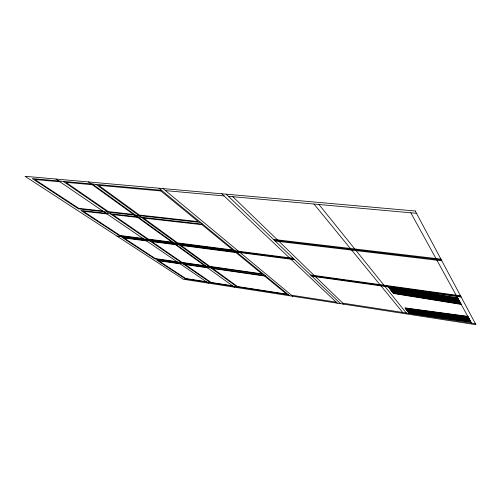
<?xml version="1.0" encoding="UTF-8"?>
<svg xmlns="http://www.w3.org/2000/svg" width="501" height="501" viewBox="0 0 501 501"><rect width="100%" height="100%" fill="white"/><g stroke="black" fill="none" stroke-linecap="round" stroke-linejoin="round"><path stroke-width="0.75" d="M161.522 190.267L32.283 178.594L78.513 208.867L200.644 222.482M165.512 190.63L224.06 195.922M228.443 196.317L416.469 213.307M59.938 181.788L34.838 179.508L78.776 208.341L102.718 210.996M92.322 184.731L65.882 182.326L108.379 211.629L133.491 214.415M202.686 224.166L80.949 210.464L119.795 235.902L293.166 258.284M107.057 213.958L83.235 211.265L120.152 235.495L142.879 238.42M137.656 217.415L112.681 214.591L148.24 239.109L171.981 242.165M273.446 239.403L440.924 259.111M274.291 240.217L441.381 259.956M275.137 241.019L441.826 260.796M116.933 236.077L293.912 258.998M294.651 259.706L121.856 237.255L154.959 258.936L263.852 274.523M146.536 240.918L123.929 237.969L155.385 258.616L176.978 261.697M175.482 244.688L151.866 241.614L182.057 262.424L204.54 265.643M406.349 309.662L468.761 318.135L468.479 317.766M407.188 310.714L469.343 319.193L469.061 318.83M408.014 311.754L469.919 320.245L469.644 319.882M408.829 312.787L470.495 321.285L470.22 320.928M470.683 321.629L409.104 313.131L470.871 321.974L470.408 321.273M310.601 274.974L460.519 295.803M311.265 275.613L460.864 296.448M311.923 276.239L461.208 297.093M265.292 275.713L156.732 260.094L185.276 278.788L288.407 294.751M180.103 263.839L158.623 260.739L185.746 278.537L206.287 281.712M207.527 267.791L185.163 264.566L211.115 282.458L232.445 285.758M291.501 295.227L336.215 302.147M342.828 303.174L475.405 323.69M390.943 290.248L459.43 301.176L459.561 301.571M55.918 179.039L208.378 283.146M63.289 181.393L108.016 212.155M110.364 213.77L147.789 239.516M149.774 240.881L181.556 262.743M183.253 263.908L210.577 282.702M88.439 181.932L234.43 287.192M92.378 184.024L207.852 267.446M95.96 184.343L236.848 286.766M159.024 188.213L289.647 295.765M163.032 188.57L292.728 296.248M221.824 193.799L289.39 257.796M290.887 259.217L337.292 303.168M226.227 194.194L340.58 303.681M232.852 196.718L277.441 239.873M279.107 241.488L314.221 275.481M315.53 276.746L343.886 304.188M406.154 309.317L405.791 308.954L468.372 317.421L468.084 317.052M406.712 310.025L406.073 309.305L468.567 317.778L468.285 317.409M406.987 310.376L406.63 310.013L468.955 318.492L468.673 318.122M407.538 311.071L406.906 310.363L469.149 318.843L468.867 318.479M407.814 311.422L407.463 311.058L469.537 319.544L469.255 319.181M408.365 312.11L407.739 311.409L469.731 319.895L469.45 319.532M408.641 312.455L408.284 312.098L470.113 320.596L469.838 320.233M409.179 313.144L408.559 312.442L470.301 320.941L470.026 320.577M405.309 308.259L404.946 307.89L467.69 316.331L467.978 316.707L405.228 308.247L405.591 308.61M405.873 308.967L405.509 308.597L468.172 317.064L467.89 316.695M313.995 204.045L350.337 248.452M351.689 250.105L379.933 284.612M380.979 285.883L402.71 312.436M318.968 204.496L354.771 248.972M356.105 250.625L383.904 285.163M384.931 286.434L406.311 312.993M389.383 288.181L389.628 288.589L458.528 299.523L458.659 299.924M389.052 287.762L389.296 288.169L458.296 299.11L458.434 299.51M388.72 287.342L388.964 287.749L458.064 298.69L458.202 299.097M391.682 291.081L391.92 291.476L460.106 302.397L460.237 302.786M391.356 290.668L391.594 291.068L459.88 301.99L460.012 302.385M390.705 289.847L391.268 290.655L459.655 301.583L459.786 301.978M390.373 289.434L390.617 289.835L459.204 300.763L459.342 301.164M390.047 289.014L390.292 289.421L458.979 300.356L459.11 300.75M389.715 288.601L389.96 289.002L458.753 299.942L458.885 300.337M393.291 293.11L393.529 293.498L461.12 304.395L460.989 304.007L393.21 293.098L392.972 292.709M392.652 292.302L392.89 292.697L460.77 303.606L460.901 303.994M392.327 291.895L392.565 292.29L460.551 303.205L460.676 303.593M392.007 291.488L392.245 291.883L460.325 302.804L460.457 303.193M410.82 212.793L435.976 258.529M436.903 260.213L456.142 295.195M456.849 296.479L471.479 323.082M457.97 298.677L457.839 298.277L388.632 287.33L388.381 286.916L457.607 297.857L457.745 298.264M415.248 211.009L25.05 176.296L183.285 279.245L475.95 324.704L415.248 211.009M160.896 190.969L98.584 185.301L139.435 215.073L198.233 221.605L160.896 190.969M201.991 224.686L143.562 218.085L177.586 242.885L232.833 249.999L201.991 224.686M235.965 252.567L181.055 245.415L209.838 266.394L261.879 273.834L235.965 252.567M264.528 276.007L212.793 268.549L237.461 286.528L286.603 294.125L264.528 276.007"/></g></svg>
